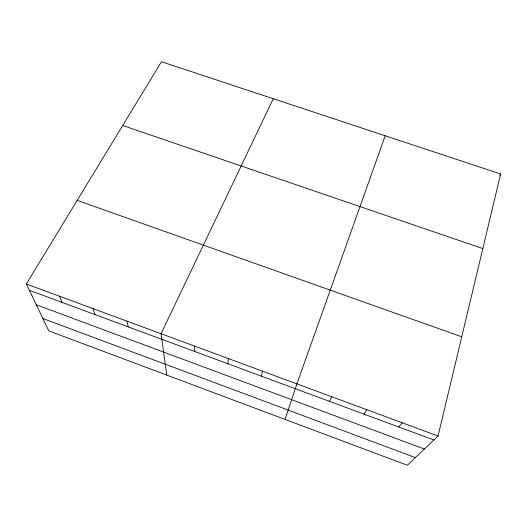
<?xml version="1.0" encoding="UTF-8"?>
<svg xmlns="http://www.w3.org/2000/svg" width="527" height="527" viewBox="0 0 527 527"><rect width="100%" height="100%" fill="white"/><g stroke="black" fill="none" stroke-linecap="round" stroke-linejoin="round"><path stroke-width="0.79" d="M227.947 363.782L228.343 358.577M261.464 376.186L262.459 371.173M438.042 436.013L500.65 173.969L161.479 61.725L26.35 283.981L48.813 330.884L407.391 465.275L438.042 436.013L26.35 283.981M285.061 419.426L296.905 383.893L385.197 135.762M273.276 98.72L161.071 333.729L166.736 375.079M329.454 401.343L331.681 396.732M499.794 175.379L500.65 173.969M363.933 414.103L366.792 409.703M398.741 426.982L402.246 422.792M122.712 125.492L482.824 248.579M77.179 200.379L461.751 336.786M29.38 290.305L433.879 439.986M36.304 304.764L424.4 449.037M42.891 318.519L415.421 457.607M59.551 296.24L62.028 302.386M93.062 308.618L94.985 314.586M126.902 321.114L128.252 326.892M194.549 346.094L194.74 351.496"/></g></svg>
